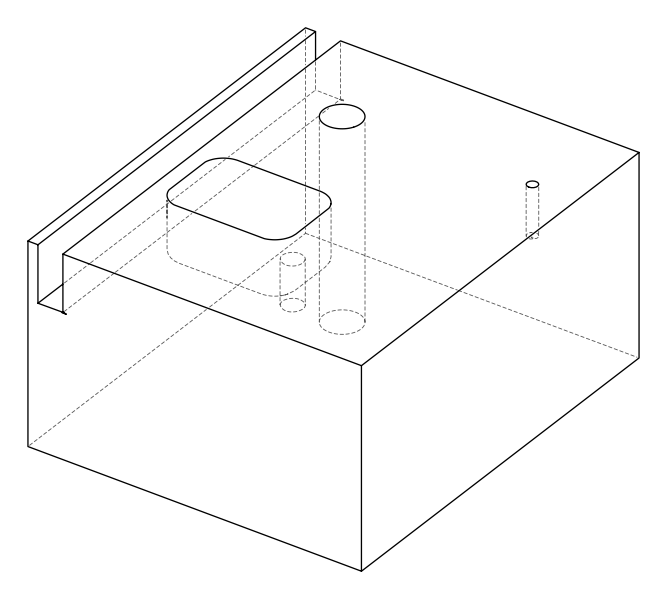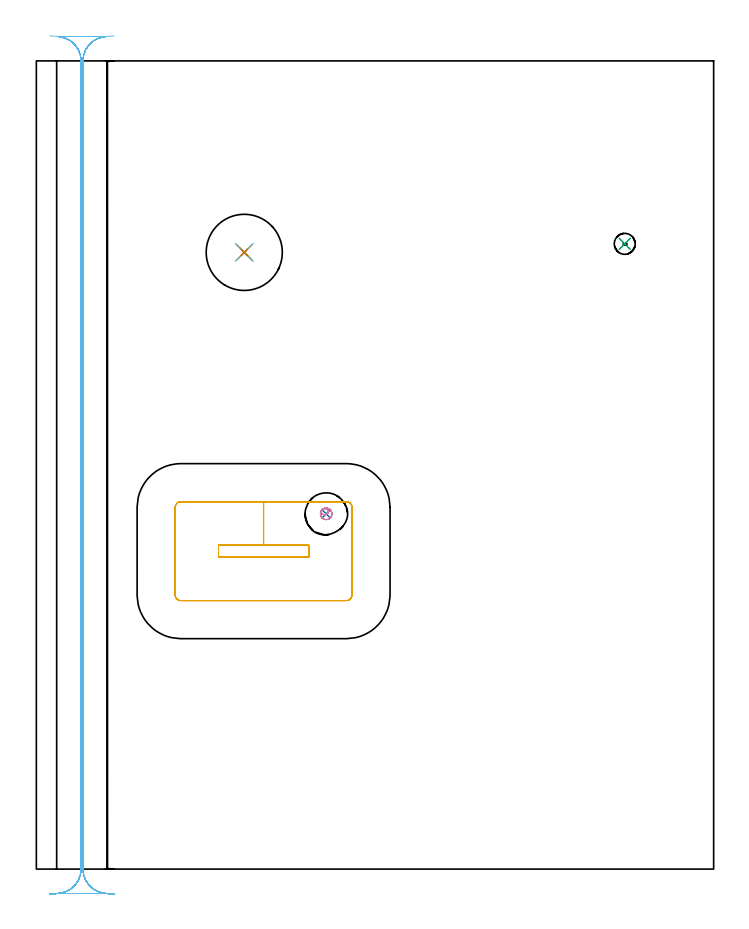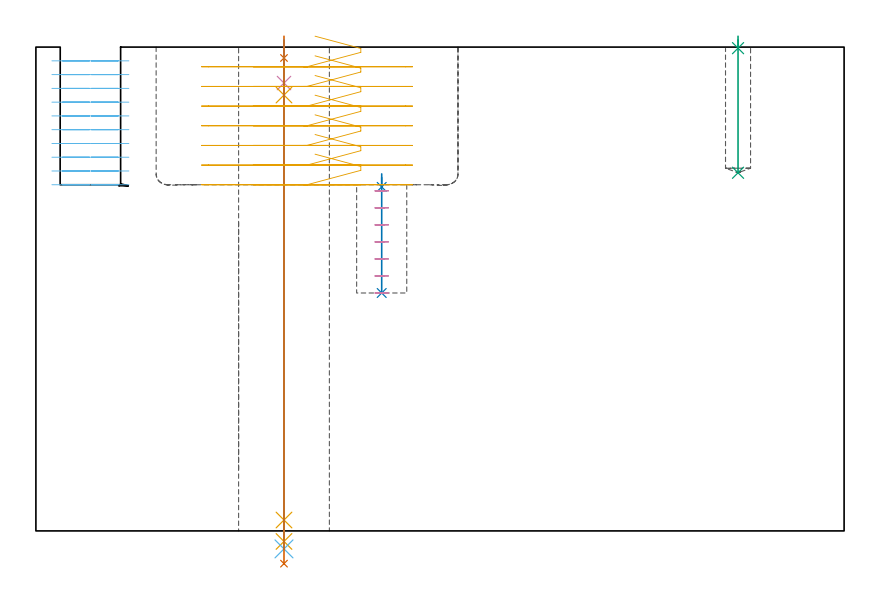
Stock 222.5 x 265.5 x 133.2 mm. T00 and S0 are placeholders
(PLAN: 12 operations, 9 tool changes, 19.5 min)
(1 SPOT_DRILL | STEP1HOLE | NXT0321_9005460120000 | 0.05 min | 184 mm3)
(2 SPOT_DRILL_1 | STEP1POCKET | NXT0321_9005460120000 | 0.04 min | 4191 mm3)
(3 SPOT_DRILL_2 | STEP1POCKET_1 | NXT0321_9005460120000 | 0.03 min | 0 mm3)
(4 DRILL_BLIND_HOLE_INTO_CENTER | STEP1HOLE | NXT0301_037 | 0.05 min | 233 mm3)
(5 GUN_DRILL_THROUGH_HOLE | STEP1HOLE | UGT0307_002 | 0.6 min | 3487 mm3)
(6 SPADE_DRILL_TO_ENLARGE_THROUGH_HOLE | STEP1HOLE | UGT0306_006 | 0.56 min | 21206 mm3)
(7 DRILL_TO_ENLARGE_THROUGH_HOLE | STEP1HOLE | UGT0301_059 | 0.58 min | 40245 mm3)
(8 DRILL_BLIND_HOLE_INTO_CENTER_1 | STEP1POCKET | NXT0301_128 | 0.14 min | 3330 mm3)
(9 DRILL_BLIND_HOLE_INTO_CENTER_2 | STEP1POCKET_1 | NXT0301_040 | 0.15 min | 1259 mm3)
(10 MILL_ROUGH_BLIND_HOLE_CONTOUR | STEP1POCKET | NXT0201_013 | Spiral | 0.55 min | 2246 mm3)
(11 MILL_RECTANGULAR_POCKET | POCKET_RECTANGULAR_STRAIGHT | NXT0201_007 | Follow Part, ap 6.25, ae 75% | 4.57 min | 168477 mm3)
(12 MILL_RECTANGULAR_SLOT | SLOT_RECTANGULAR | NXT0201_012 | Follow Part, ap 4, ae 75% | 12.17 min | 167074 mm3)
(TOOL NXT0321_9005460120000 | NC Spot Drill, 142deg, 12mm, Carbide, Uncoated | D12 PA142 FL30 Z2)
(TOOL NXT0301_037 | Carbide Drill 6.6mm [860.1-0660-033A1-MM 2214] | D6.6 PA140 FL53 Z2)
(TOOL UGT0307_002 | Gun Drill 6 mm | D6 PA130 FL24 Z1)
(TOOL UGT0306_006 | Spade Drill 15.5mm | D15.5 PA132 FL10 Z2)
(TOOL UGT0301_059 | Twist Drill 25 mm | D25 PA118 FL160 Z2)
(TOOL NXT0301_128 | Carbide Drill 12mm [861.1-1200-036A1-GP GC34] | D12 PA150 FL37.4 Z2)
(TOOL NXT0301_040 | Carbide Drill 6.9mm [860.1-0690-035A1-MM 2214] | D6.9 PA140 FL53 Z2)
(TOOL NXT0201_013 | ENDMILL 10mm | D10 FL30 Z4)
(TOOL NXT0201_007 | ENDMILL 25mm [R216.25-25050GCK54P 1620] | D25 R3 FL54 Z5)
(TOOL NXT0201_012 | ENDMILL 16mm [2P460-1600-NA 1630] | D16 FL38 Z6)
(OP 1 SPOT_DRILL)
G17 G21 G94 G90
T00 M6
G54
G17 G0 G90 X68.3 Y202.6 S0 M3
G43 Z143.2 H0
G94 G81 G98 Z130.2 F250. R136.2
G80
M5
M2
(OP 2 SPOT_DRILL_1)
G17 G21 G94 G90
T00 M6
G54
G17 G0 G90 X95.2 Y116.7 S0 M3
G43 Z143.2 H0
G94 G81 G98 Z94.706 F250. R98.3
G80
M5
M2
(OP 3 SPOT_DRILL_2)
G17 G21 G94 G90
T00 M6
G54
G17 G0 G90 X193.3 Y205.4 S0 M3
G43 Z143.2 H0
G94 G81 G98 Z132.903 F250. R136.2
G80
M5
M2
(OP 4 DRILL_BLIND_HOLE_INTO_CENTER)
G17 G21 G94 G90
T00 M6
G54
G17 G0 G90 X68.3 Y202.6 S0 M3
G43 Z143.2 H1
G94 G81 G98 Z123.3 F250. R135.2
G80
M5
M2
(OP 5 GUN_DRILL_THROUGH_HOLE)
G17 G21 G94 G90
T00 M6
G54
G17 G0 G90 X68.3 Y202.6 M8
G43 Z143.2 H0
Z130.392
S716 M3
G94 G1 Z119.993 F125. M26
G4 X.084
Z3. F250.
G4 X.084
Z-2.899 F125.
G4 X.084
M5
M9
G0 Z130.392
Z143.2
M2
(OP 6 SPADE_DRILL_TO_ENLARGE_THROUGH_HOLE)
G17 G21 G94 G90
T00 M6
G54
G17 G0 G90 X68.3 Y202.6 S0 M3
G43 Z143.2 H0
G94 G73 G98 Z-4.951 F250. Q15.35 R135.2
G80
M5
M2
(OP 7 DRILL_TO_ENLARGE_THROUGH_HOLE)
G17 G21 G94 G90
T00 M6
G54
G17 G0 G90 X68.3 Y202.6 S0 M3
G43 Z143.2 H0
G94 G73 G98 Z-9.011 F250. Q23.702 R135.2
G80
M5
M2
(OP 8 DRILL_BLIND_HOLE_INTO_CENTER_1)
G17 G21 G94 G90
T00 M6
G54
G17 G0 G90 X95.2 Y116.7 S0 M3
G43 Z143.2 H1
G94 G81 G98 Z65.5 F250. R97.3
G80
M5
M2
(OP 9 DRILL_BLIND_HOLE_INTO_CENTER_2)
G17 G21 G94 G90
T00 M6
G54
G17 G0 G90 X193.3 Y205.4 S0 M3
G43 Z143.2 H1
G94 G81 G98 Z98.6 F250. R135.2
G80
M5
M2
(OP 10 MILL_ROUGH_BLIND_HOLE_CONTOUR)
G17 G21 G94 G90
T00 M6
G54
G17 G0 G90 X95.2 Y116.7 S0 M3
G43 Z143.2 H0
Z93.614
G94 G3 X95.739 Y118.061 R0.787 F250.
X93.815 Y118.001 R1.361
X93.899 Y115.315 R1.9
X93.815 Y118.001 R-1.9
X93.857 Y116.658 R0.95
X95.2 Y116.7 R0.95
G0 Z88.929
G3 X95.739 Y118.061 R0.787
X93.815 Y118.001 R1.361
X93.899 Y115.315 R1.9
X93.815 Y118.001 R-1.9
X93.857 Y116.658 R0.95
X95.2 Y116.7 R0.95
G0 Z84.243
G3 X95.739 Y118.061 R0.787
X93.815 Y118.001 R1.361
X93.899 Y115.315 R1.9
X93.815 Y118.001 R-1.9
X93.857 Y116.658 R0.95
X95.2 Y116.7 R0.95
G0 Z79.557
G3 X95.739 Y118.061 R0.787
X93.815 Y118.001 R1.361
X93.899 Y115.315 R1.9
X93.815 Y118.001 R-1.9
X93.857 Y116.658 R0.95
X95.2 Y116.7 R0.95
G0 Z74.871
G3 X95.739 Y118.061 R0.787
X93.815 Y118.001 R1.361
X93.899 Y115.315 R1.9
X93.815 Y118.001 R-1.9
X93.857 Y116.658 R0.95
X95.2 Y116.7 R0.95
G0 Z70.186
G3 X95.739 Y118.061 R0.787
X93.815 Y118.001 R1.361
X93.899 Y115.315 R1.9
X93.815 Y118.001 R-1.9
X93.857 Y116.658 R0.95
X95.2 Y116.7 R0.95
G0 Z65.5
G3 X95.739 Y118.061 R0.787
X93.815 Y118.001 R1.361
X93.899 Y115.315 R1.9
X93.815 Y118.001 R-1.9
X93.857 Y116.658 R0.95
X95.2 Y116.7 R0.95
G0 Z143.2
M5
M2
(OP 11 MILL_RECTANGULAR_POCKET)
G17 G21 G94 G90
T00 M6
G54
G17 G0 G90 X76.848 Y102.45 S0 M3
G43 Z143.2 H1
Z136.2
G94 G1 X89.45 Z132.823 F250.
Y106.45 Z131.751
X74.65 Z127.786
X59.85 F500.
Y102.45
X89.45
Y106.45
X74.65
Y120.7
X47.5
G3 X45.6 Y118.8 R1.9
G1 Y90.1
G3 X47.5 Y88.2 R1.9
G1 X101.8
G3 X103.7 Y90.1 R1.9
G1 Y118.8
G3 X101.8 Y120.7 R1.9
G1 X74.65
X73.65
G0 X76.848 Y102.45 Z130.786
G1 X89.45 Z127.409 F250.
Y106.45 Z126.337
X74.65 Z122.371
X59.85 F500.
Y102.45
X89.45
Y106.45
X74.65
Y120.7
X47.5
G3 X45.6 Y118.8 R1.9
G1 Y90.1
G3 X47.5 Y88.2 R1.9
G1 X101.8
G3 X103.7 Y90.1 R1.9
G1 Y118.8
G3 X101.8 Y120.7 R1.9
G1 X74.65
X73.65
G0 X76.848 Y102.45 Z125.371
G1 X89.45 Z121.995 F250.
Y106.45 Z120.923
X74.65 Z116.957
X59.85 F500.
Y102.45
X89.45
Y106.45
X74.65
Y120.7
X47.5
G3 X45.6 Y118.8 R1.9
G1 Y90.1
G3 X47.5 Y88.2 R1.9
G1 X101.8
G3 X103.7 Y90.1 R1.9
G1 Y118.8
G3 X101.8 Y120.7 R1.9
G1 X74.65
X73.65
G0 X76.848 Y102.45 Z119.957
G1 X89.45 Z116.58 F250.
Y106.45 Z115.508
X74.65 Z111.543
X59.85 F500.
Y102.45
X89.45
Y106.45
X74.65
Y120.7
X47.5
G3 X45.6 Y118.8 R1.9
G1 Y90.1
G3 X47.5 Y88.2 R1.9
G1 X101.8
G3 X103.7 Y90.1 R1.9
G1 Y118.8
G3 X101.8 Y120.7 R1.9
G1 X74.65
X73.65
G0 X76.848 Y102.45 Z114.543
G1 X89.45 Z111.166 F250.
Y106.45 Z110.094
X74.65 Z106.129
X59.85 F500.
Y102.45
X89.45
Y106.45
X74.65
Y120.7
X47.5
G3 X45.6 Y118.8 R1.9
G1 Y90.1
G3 X47.5 Y88.2 R1.9
G1 X101.8
G3 X103.7 Y90.1 R1.9
G1 Y118.8
G3 X101.8 Y120.7 R1.9
G1 X74.65
X73.65
G0 X76.848 Y102.45 Z109.129
G1 X89.45 Z105.752 F250.
Y106.45 Z104.68
X74.65 Z100.714
X59.85 F500.
Y102.45
X89.45
Y106.45
X74.65
Y120.7
X47.5
G3 X45.6 Y118.8 R1.9
G1 Y90.1
G3 X47.5 Y88.2 R1.9
G1 X101.8
G3 X103.7 Y90.1 R1.9
G1 Y118.8
G3 X101.8 Y120.7 R1.9
G1 X74.65
X73.65
G0 X76.848 Y102.45 Z103.714
G1 X89.45 Z100.337 F250.
Y106.45 Z99.266
X74.65 Z95.3
X59.85 F500.
Y102.45
X89.45
Y106.45
X74.65
Y120.7
X47.5
G3 X45.6 Y118.8 R1.9
G1 Y90.1
G3 X47.5 Y88.2 R1.9
G1 X101.8
G3 X103.7 Y90.1 R1.9
G1 Y118.8
G3 X101.8 Y120.7 R1.9
G1 X74.65
X73.65
G0 Z143.2
M5
M2
(OP 12 MILL_RECTANGULAR_SLOT)
G17 G21 G94 G90
T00 M6
G54
G17 G0 G90 X4.403 Y273.73 S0 M3
G43 Z143.2 H1
Z129.41
G94 G1 X7.392 Y273.47 F250.
G2 X14.7 Y265.5 R8. F500.
G1 Y0.
G2 X7.392 Y-7.97 R8.
G1 Y-8.
X22.608
Y-7.97
G2 X15.3 Y0. R8.
G1 Y265.5
G2 X22.608 Y273.47 R8.
G1 X25.597 Y273.73 F250.
G0 Z143.2
Y-8.23
Z125.62
G1 X22.608 Y-7.97
G2 X15.3 Y0. R8. F500.
G1 Y265.5
G2 X22.608 Y273.47 R8.
G1 Y273.5
X7.392
Y273.47
G2 X14.7 Y265.5 R8.
G1 Y0.
G2 X7.392 Y-7.97 R8.
G1 X4.403 Y-8.23 F250.
G0 X25.597 Z121.83
G1 X22.608 Y-7.97
G2 X15.3 Y0. R8. F500.
G1 Y265.5
G2 X22.608 Y273.47 R8.
G1 Y273.5
X7.392
Y273.47
G2 X14.7 Y265.5 R8.
G1 Y0.
G2 X7.392 Y-7.97 R8.
G1 X4.403 Y-8.23 F250.
G0 X25.597 Z118.04
G1 X22.608 Y-7.97
G2 X15.3 Y0. R8. F500.
G1 Y265.5
G2 X22.608 Y273.47 R8.
G1 Y273.5
X7.392
Y273.47
G2 X14.7 Y265.5 R8.
G1 Y0.
G2 X7.392 Y-7.97 R8.
G1 X4.403 Y-8.23 F250.
G0 X25.597 Z114.25
G1 X22.608 Y-7.97
G2 X15.3 Y0. R8. F500.
G1 Y265.5
G2 X22.608 Y273.47 R8.
G1 Y273.5
X7.392
Y273.47
G2 X14.7 Y265.5 R8.
G1 Y0.
G2 X7.392 Y-7.97 R8.
G1 X4.403 Y-8.23 F250.
G0 X25.597 Z110.46
G1 X22.608 Y-7.97
G2 X15.3 Y0. R8. F500.
G1 Y265.5
G2 X22.608 Y273.47 R8.
G1 Y273.5
X7.392
Y273.47
G2 X14.7 Y265.5 R8.
G1 Y0.
G2 X7.392 Y-7.97 R8.
G1 X4.403 Y-8.23 F250.
G0 X25.597 Z106.67
G1 X22.608 Y-7.97
G2 X15.3 Y0. R8. F500.
G1 Y265.5
G2 X22.608 Y273.47 R8.
G1 Y273.5
X7.392
Y273.47
G2 X14.7 Y265.5 R8.
G1 Y0.
G2 X7.392 Y-7.97 R8.
G1 X4.403 Y-8.23 F250.
G0 X25.597 Z102.88
G1 X22.608 Y-7.97
G2 X15.3 Y0. R8. F500.
G1 Y265.5
G2 X22.608 Y273.47 R8.
G1 Y273.5
X7.392
Y273.47
G2 X14.7 Y265.5 R8.
G1 Y0.
G2 X7.392 Y-7.97 R8.
G1 X4.403 Y-8.23 F250.
G0 X25.597 Z99.09
G1 X22.608 Y-7.97
G2 X15.3 Y0. R8. F500.
G1 Y265.5
G2 X22.608 Y273.47 R8.
G1 Y273.5
X7.392
Y273.47
G2 X14.7 Y265.5 R8.
G1 Y0.
G2 X7.392 Y-7.97 R8.
G1 X4.403 Y-8.23 F250.
G0 X25.597 Z95.3
G1 X22.608 Y-7.97
G2 X15.3 Y0. R8. F500.
G1 Y265.5
G2 X22.608 Y273.47 R8.
G1 Y273.5
X7.392
Y273.47
G2 X14.7 Y265.5 R8.
G1 Y0.
G2 X7.392 Y-7.97 R8.
G1 X4.403 Y-8.23 F250.
G0 Z143.2
M5
M2
